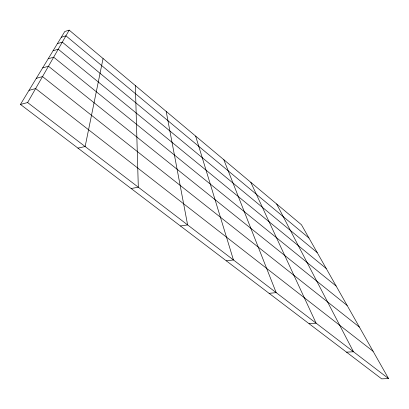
<?xml version="1.0" encoding="UTF-8"?>
<svg xmlns="http://www.w3.org/2000/svg" width="409" height="409" viewBox="0 0 409 409"><rect width="100%" height="100%" fill="white"/><g stroke="black" fill="none" stroke-linecap="round" stroke-linejoin="round"><path stroke-width="0.61" d="M103.063 58.523L85.138 146.54L77.955 148.119M20.45 104.433L27.613 102.552L69.193 30.138L301.453 224.766L388.55 378.565L381.669 378.862L20.45 104.433L64.775 31.503L69.193 30.138M61.289 37.239L65.931 35.823L308.979 238.064M57.413 43.62L62.301 42.147L317.205 252.583M53.078 50.752L58.236 49.223L326.218 268.503M48.196 58.784L53.661 57.194L336.152 286.044M42.654 67.899L48.466 66.238L347.149 305.462M36.319 78.323L42.521 76.59L359.388 327.077M29.003 90.363L35.649 88.559L373.095 351.28M131.131 188.523L138.314 187.204L135.359 85.588M180.456 225.993L187.613 224.909L166.187 111.417M226.33 260.845L233.452 259.96L195.645 136.105M269.102 293.34L276.177 292.629L223.82 159.714M309.076 323.708L316.096 323.156L250.799 182.322M346.52 352.159L353.473 351.745L276.653 203.989M27.613 102.552L388.55 378.565"/></g></svg>
